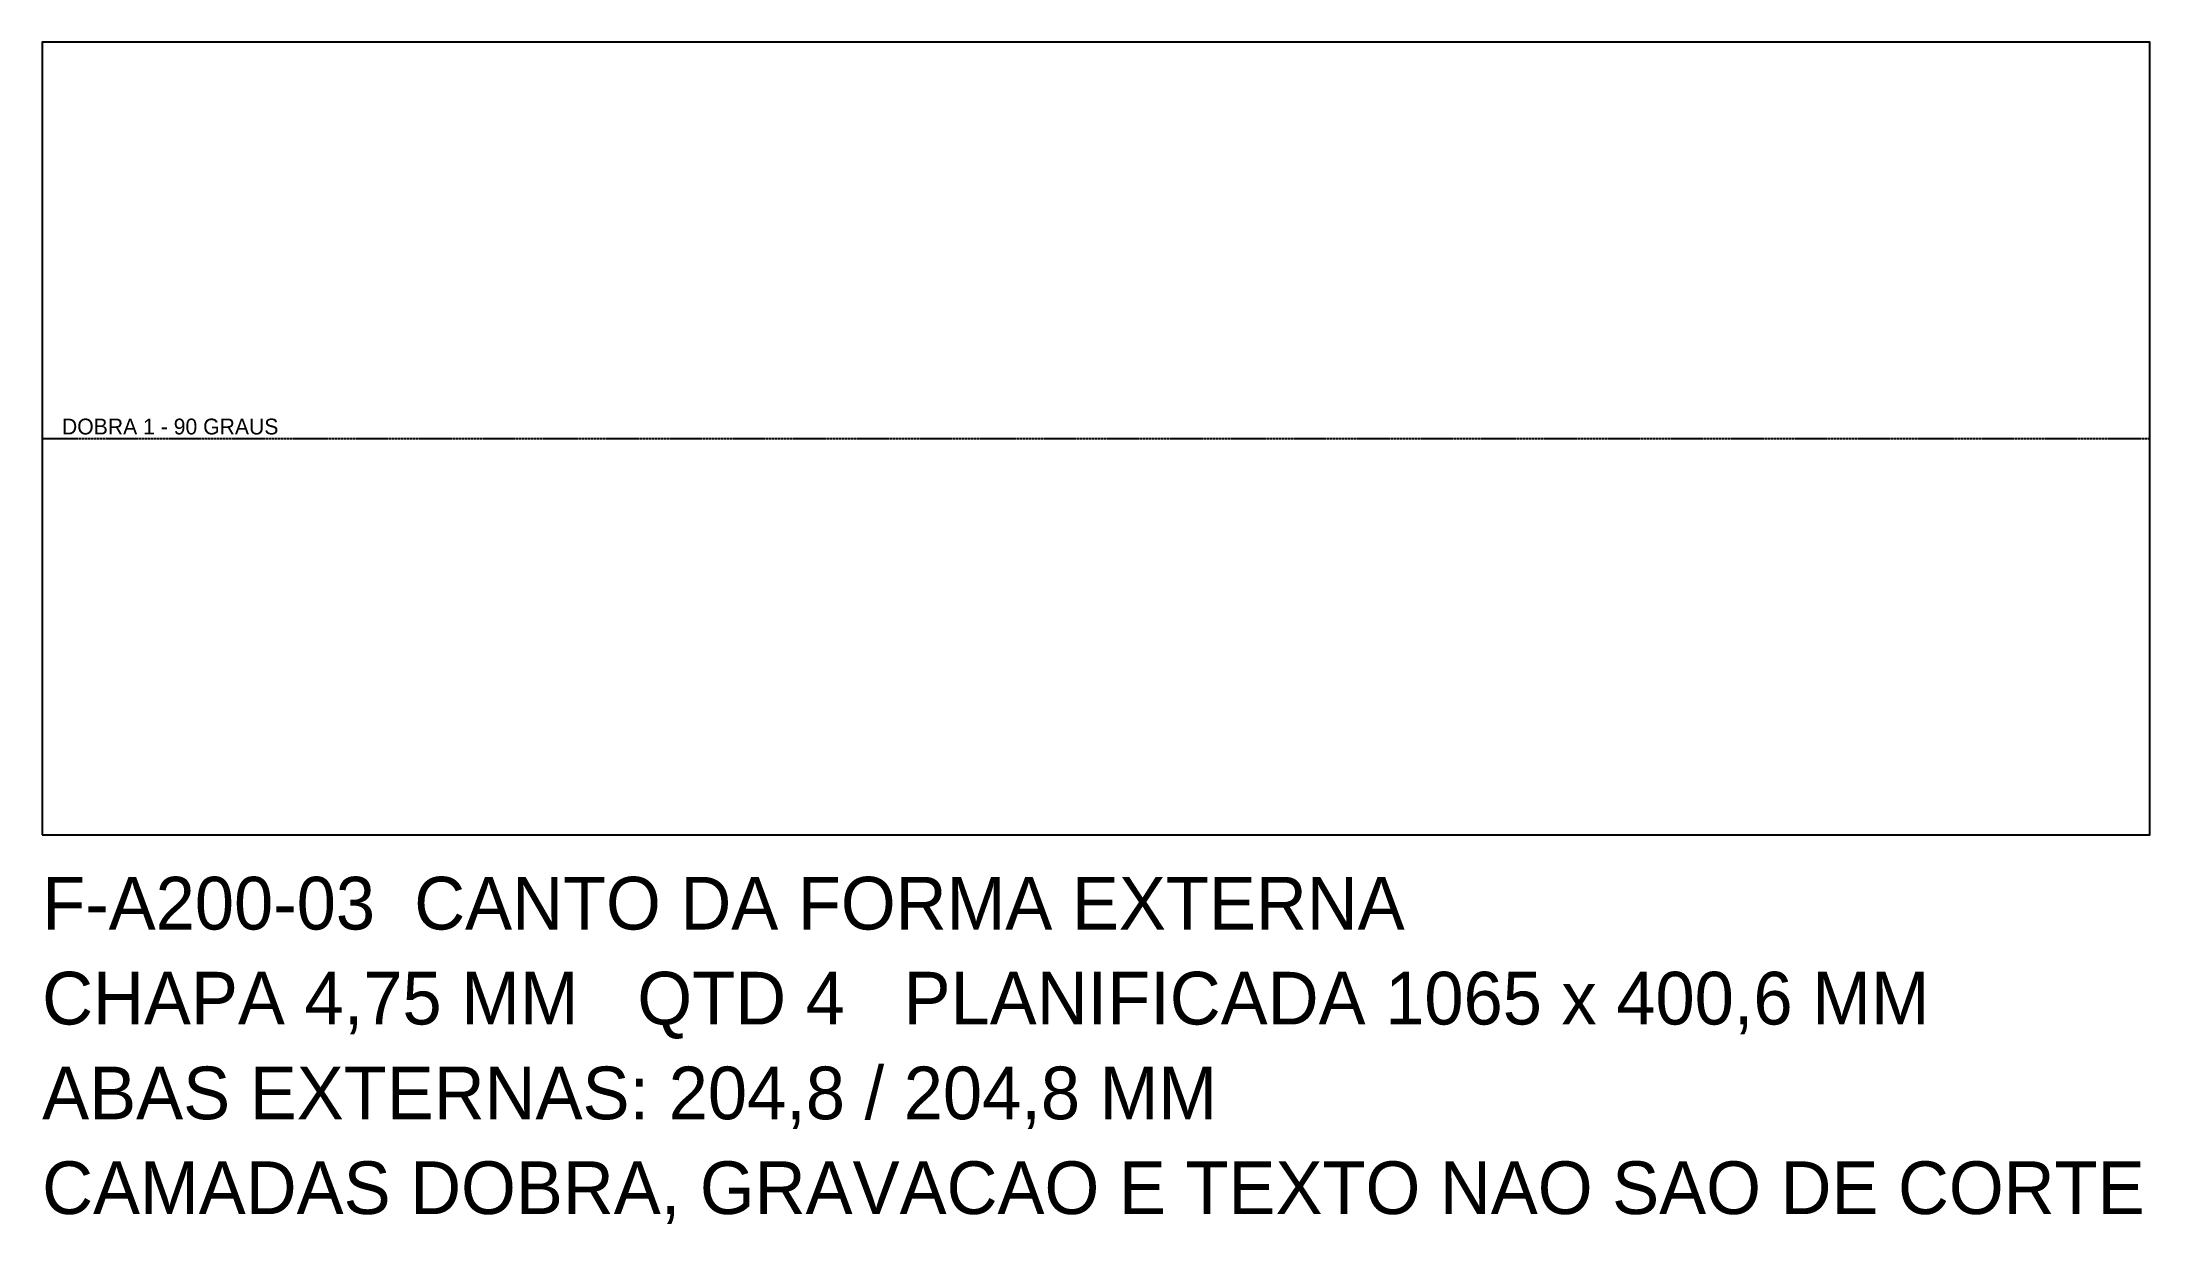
# Model space of a CAD drawing. Header units: millimetres. Extents: x 0 to 1065, y -197 to 401.
import ezdxf

# ---------------------------------------------------------------- set-up
doc = ezdxf.new("R2010")
doc.units = ezdxf.units.MM
doc.linetypes.add('DASHED', pattern=[1.524, 1.27, -0.254])
for name, color, linetype in [('CORTE', 7, 'CONTINUOUS'), ('DOBRA', 2, 'DASHED'), ('TEXTO', 3, 'CONTINUOUS')]:
    doc.layers.add(name, color=color, linetype=linetype)

msp = doc.modelspace()

# ---------------------------------------------------------------- linework, layer by layer
at = {"layer": 'CORTE'}
msp.add_lwpolyline([(0, 0), (1065, 0), (1065, 400.6), (0, 400.6)], close=True, dxfattribs=at)
at = {"layer": 'DOBRA'}
msp.add_line((0, 200.3), (1065, 200.3), dxfattribs=at)

# ---------------------------------------------------------------- texts
at = {"layer": 'TEXTO'}
for s, height, p in [('DOBRA 1 - 90 GRAUS', 8, (10, 202.3)), ('F-A200-03  CANTO DA FORMA EXTERNA', 26.625, (0, -47.9)), ('CHAPA 4,75 MM   QTD 4   PLANIFICADA 1065 x 400,6 MM', 26.625, (0, -95.9)), ('ABAS EXTERNAS: 204,8 / 204,8 MM', 26.625, (0, -143.8)), ('CAMADAS DOBRA, GRAVACAO E TEXTO NAO SAO DE CORTE', 26.625, (0, -191.7))]:
    msp.add_text(s, height=height, dxfattribs=at).set_placement(p)

doc.saveas('drawing.dxf')
